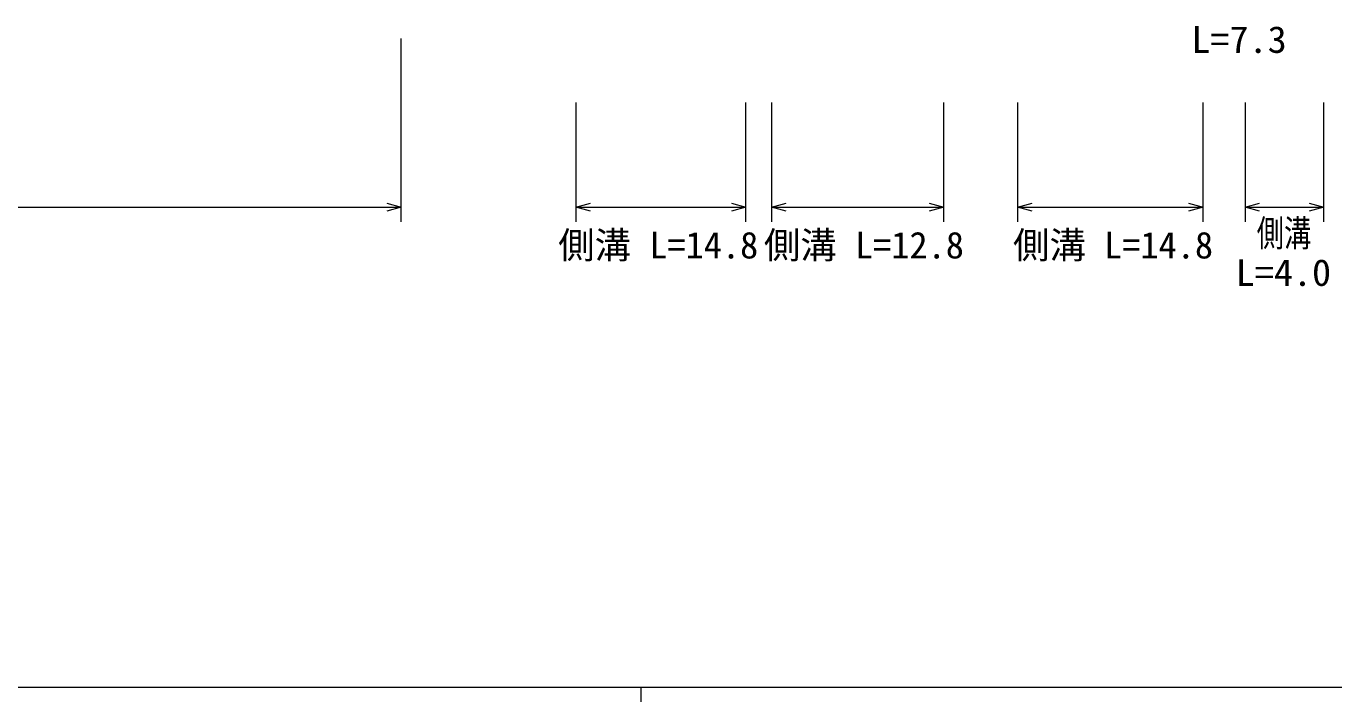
# Model space of a CAD drawing. Units: millimetres, scale not verified. Extents: x 40000 to 680000, y 20000 to 380000.
# Drawn here: x 125822 to 215554, y 204000 to 250359 of the extents above; entities that cross this region are included whole.
import ezdxf
from ezdxf.enums import TextEntityAlignment as Align

# ---------------------------------------------------------------- set-up
doc = ezdxf.new("R2010")
doc.units = ezdxf.units.MM
doc.header["$LTSCALE"] = 1000
doc.layers.add('M-STR-HTXT', color=7, linetype='Continuous', lineweight=13)
doc.layers.add('M-TTL-BAND', color=7, linetype='Continuous', lineweight=13)
doc.styles.add('ＭＳ ゴシック', font='')
doc.styles.get('ＭＳ ゴシック').set_extended_font_data('MS Gothic')

msp = doc.modelspace()

# ---------------------------------------------------------------- linework, layer by layer
at = {"layer": 'M-STR-HTXT'}
for p, q in [((151565, 236944), (151565, 249509)), ((163537, 245124), (163537, 236944)), ((175214, 236944), (175214, 245124)), ((176968, 245124), (176968, 236944)), ((188787, 236944), (188787, 245124)), ((193848, 245124), (193848, 236944)), ((206582, 236944), (206582, 245124)), ((209460, 245124), (209460, 236944)), ((214861, 236944), (214861, 245124)), ((85721, 237944), (151565, 237944)), ((150565, 238224), (151565, 237944)), ((151565, 237944), (150565, 237664)), ((163537, 237944), (164537, 238224)), ((164537, 237664), (163537, 237944)), ((163537, 237944), (175214, 237944)), ((174214, 238224), (175214, 237944)), ((175214, 237944), (174214, 237664)), ((176968, 237944), (177968, 238224)), ((177968, 237664), (176968, 237944)), ((176968, 237944), (188787, 237944)), ((187787, 238224), (188787, 237944)), ((188787, 237944), (187787, 237664)), ((193848, 237944), (194848, 238224)), ((194848, 237664), (193848, 237944)), ((193848, 237944), (206582, 237944)), ((205582, 238224), (206582, 237944)), ((206582, 237944), (205582, 237664)), ((209460, 237944), (210460, 238224)), ((210460, 237664), (209460, 237944)), ((209460, 237944), (214861, 237944)), ((213861, 238224), (214861, 237944)), ((214861, 237944), (213861, 237664))]:
    msp.add_line(p, q, dxfattribs=at)
at = {"layer": 'M-TTL-BAND'}
for p, q in [((40000, 205000), (579000, 205000)), ((168000, 205000), (168000, 204000))]:
    msp.add_line(p, q, dxfattribs=at)

# ---------------------------------------------------------------- texts
at = {"layer": 'M-STR-HTXT', "style": 'ＭＳ ゴシック'}
for s, width, p in [('L=7.3', 1.05, (205774, 247976)), ('側溝', 0.75, (210260, 234692)), ('L=4.0', 1.05, (208819, 231989))]:
    msp.add_text(s, height=1833, dxfattribs=dict(at, width=width)).set_placement(p, align=Align.BOTTOM_LEFT)
for s, p in [('側溝 L=14.8', (162330, 233870)), ('側溝 L=12.8', (176444, 233870)), ('側溝 L=14.8', (193540, 233870))]:
    msp.add_text(s, height=1833, dxfattribs=at).set_placement(p, align=Align.BOTTOM_LEFT)

doc.saveas('drawing.dxf')
